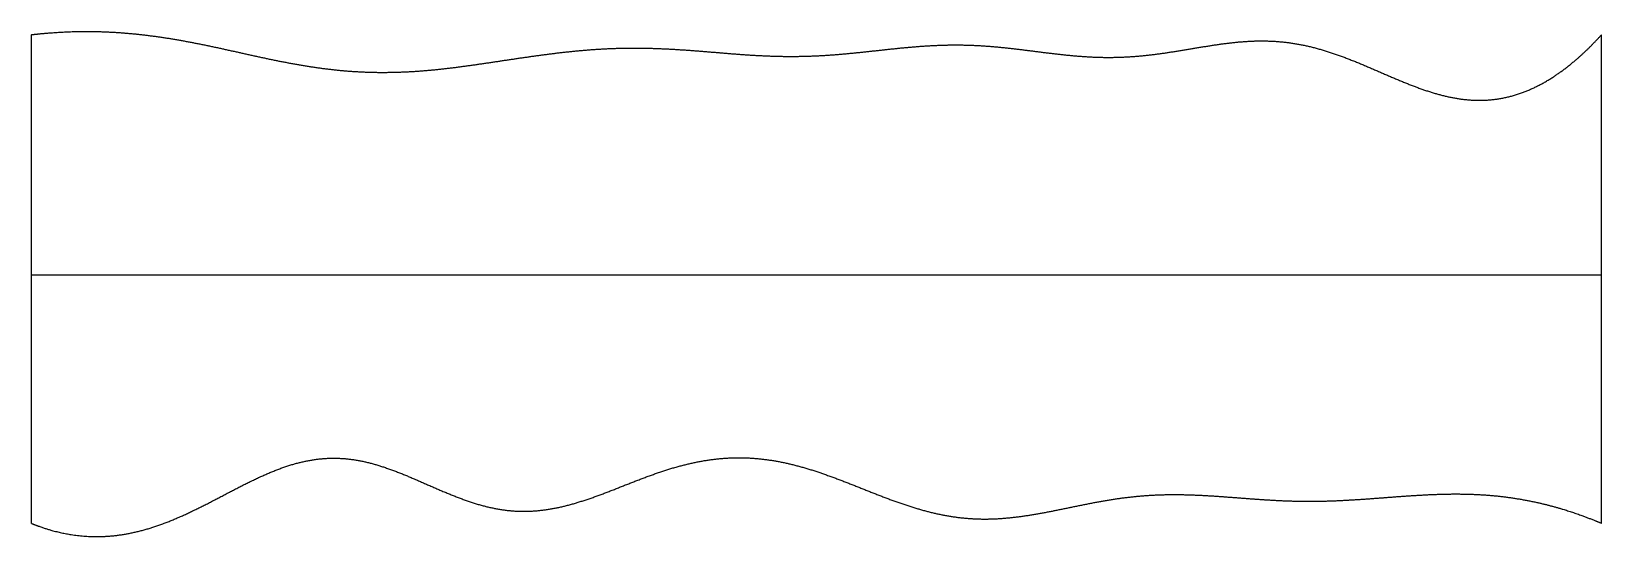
# Model space of a CAD drawing. Header units: millimetres. Extents: x 0 to 10, y -0.1 to 3.1.
import ezdxf

# ---------------------------------------------------------------- set-up
doc = ezdxf.new("R2010")
doc.units = ezdxf.units.MM
doc.layers.get('0').update_dxf_attribs({"linetype": 'CONTINUOUS'})

msp = doc.modelspace()

# ---------------------------------------------------------------- linework, layer by layer
for points in [[(0, 3.055), (0.041, 3.06), (0.121, 3.068), (0.243, 3.076), (0.404, 3.079), (0.605, 3.068), (0.806, 3.045), (1.006, 3.011), (1.206, 2.969), (1.406, 2.923), (1.605, 2.88), (1.805, 2.845), (2.006, 2.821), (2.206, 2.812), (2.407, 2.817), (2.609, 2.834), (2.81, 2.861), (3.012, 2.892), (3.213, 2.922), (3.414, 2.948), (3.615, 2.966), (3.816, 2.973), (4.017, 2.968), (4.218, 2.955), (4.419, 2.937), (4.62, 2.921), (4.822, 2.914), (5.023, 2.919), (5.224, 2.936), (5.426, 2.959), (5.627, 2.981), (5.828, 2.993), (6.029, 2.99), (6.229, 2.971), (6.43, 2.944), (6.631, 2.919), (6.833, 2.906), (7.034, 2.913), (7.236, 2.939), (7.438, 2.975), (7.639, 3.008), (7.839, 3.023), (8.039, 3.008), (8.237, 2.96), (8.435, 2.886), (8.631, 2.798), (8.827, 2.714), (9.022, 2.651), (9.218, 2.626), (9.413, 2.648), (9.608, 2.723), (9.765, 2.828), (9.882, 2.931), (9.961, 3.012), (10, 3.055)], [(0, -0.055), (0, 0.069), (0, 0.318), (0, 0.691), (0, 1.189), (0, 1.811), (0, 2.309), (0, 2.682), (0, 2.931), (0, 3.055)], [(10, -0.055), (10, 0.069), (10, 0.318), (10, 0.691), (10, 1.189), (10, 1.811), (10, 2.309), (10, 2.682), (10, 2.931), (10, 3.055)], [(0, 1.527), (0.4, 1.527), (1.2, 1.527), (2.4, 1.527), (4, 1.527), (6, 1.527), (7.6, 1.527), (8.8, 1.527), (9.6, 1.527), (10, 1.527)], [(0, -0.055), (0.041, -0.072), (0.123, -0.101), (0.245, -0.132), (0.407, -0.149), (0.609, -0.131), (0.809, -0.075), (1.008, 0.01), (1.206, 0.114), (1.403, 0.22), (1.6, 0.308), (1.796, 0.361), (1.993, 0.369), (2.19, 0.329), (2.387, 0.253), (2.585, 0.162), (2.783, 0.079), (2.981, 0.024), (3.179, 0.012), (3.378, 0.043), (3.577, 0.106), (3.777, 0.187), (3.978, 0.267), (4.18, 0.329), (4.382, 0.365), (4.584, 0.368), (4.786, 0.34), (4.987, 0.284), (5.186, 0.209), (5.384, 0.128), (5.582, 0.053), (5.779, -0.003), (5.977, -0.032), (6.176, -0.03), (6.377, -0.003), (6.578, 0.038), (6.78, 0.082), (6.982, 0.115), (7.184, 0.131), (7.386, 0.129), (7.587, 0.116), (7.789, 0.099), (7.99, 0.086), (8.192, 0.083), (8.394, 0.092), (8.595, 0.107), (8.797, 0.123), (8.998, 0.134), (9.2, 0.133), (9.4, 0.116), (9.601, 0.08), (9.761, 0.036), (9.88, -0.006), (9.96, -0.038), (10, -0.055)]]:
    msp.add_open_spline(points, degree=5)

doc.saveas('drawing.dxf')
